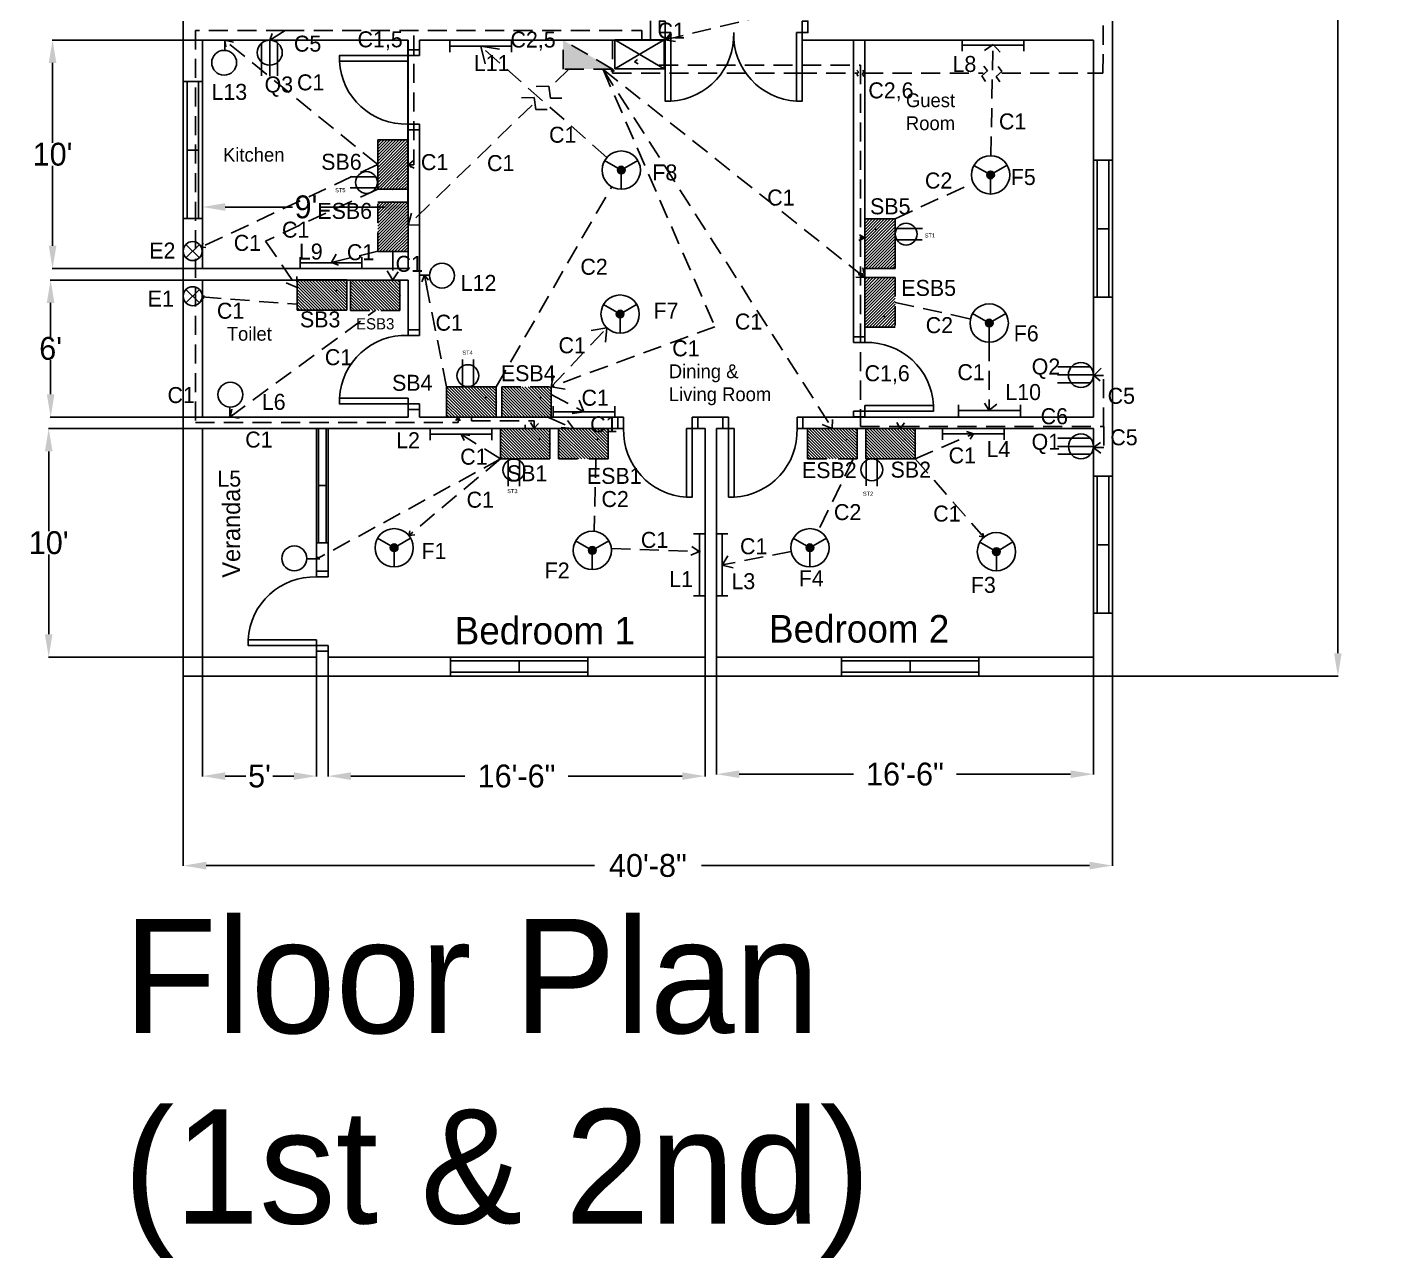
# Model space of a CAD drawing. Header units: inches. Extents: x -1679 to 1221, y -701 to 435.
# Drawn here: x -454 to 257, y -700 to -54 of the extents above; entities that cross this region are included whole.
import ezdxf

# ---------------------------------------------------------------- set-up
doc = ezdxf.new("R2010")
doc.units = ezdxf.units.IN
doc.header["$LTSCALE"] = 40
doc.header["$MEASUREMENT"] = 0
doc.linetypes.add('HIDDEN', pattern=[0.375, 0.25, -0.125])
for name, color, linetype in [('Conduit', 160, 'HIDDEN'), ('Dimensions', 82, 'Continuous'), ('Doors', 188, 'Continuous'), ('Emergency conduit', 240, 'HIDDEN'), ('Emergency fixture', 230, 'HIDDEN'), ('Fiting and Fixtures', 17, 'Continuous'), ('Fitings and Fixture Texts', 19, 'Continuous'), ('Hidden', 7, 'HIDDEN'), ('Room Names', 200, 'Continuous'), ('Windows', 112, 'Continuous')]:
    doc.layers.add(name, color=color, linetype=linetype)
doc.dimstyles.get("Standard").update_dxf_attribs({"dimtxt": 12, "dimasz": 12, "dimexe": 0.18, "dimexo": 0.0625, "dimgap": 0.09, "dimtad": 0, "dimtih": 1, "dimtoh": 1, "dimzin": 0, "dimdsep": 46, "dimlunit": 4, "dimtxsty": 'Standard', "dimcen": 0.09, "dimadec": 0, "dimazin": 0, "dimtfac": 1, "dimtofl": 0, "dimtmove": 0, "dimatfit": 3, "dimfxl": 1, "dimtolj": 1, "dimtzin": 0, "dimarcsym": 0})

# ---------------------------------------------------------------- blocks, each defined once
blk = doc.blocks.new('SMALL WINDOW')
at = {"layer": 'Windows'}
for p, q in [((60, 6), (0, 6)), ((0, 6), (0, 0)), ((60, 5), (0, 5)), ((0, 1), (60, 1)), ((0, 0), (60, 0)), ((30, 1), (30, 5)), ((60, 0), (60, 6))]:
    blk.add_line(p, q, dxfattribs=at)
blk = doc.blocks.new('BIG WINDOW')
at = {"layer": 'Windows'}
for p, q in [((72, 10), (0, 10)), ((0, 10), (0, 0)), ((72, 8), (0, 8)), ((36, 2), (36, 8)), ((72, 0), (72, 10)), ((0, 2), (72, 2)), ((0, 0), (72, 0))]:
    blk.add_line(p, q, dxfattribs=at)
blk = doc.blocks.new('DOOR')
at = {"layer": 'Doors'}
for points in [[(36, 6), (39, 6), (39, 42), (36, 42)], [(3, 0), (0, 0), (0, 6), (3, 6)], [(39, 0), (42, 0), (42, 6), (39, 6)]]:
    blk.add_lwpolyline(points, close=True, dxfattribs=at)
blk.add_arc((37.88, 7.15), 34.9, 93.08959, 181.88331, dxfattribs=at)
blk = doc.blocks.new('DOUBLE DOOR')
at = {"layer": 'Doors'}
for points in [[(6, 6), (3, 6), (3, 42), (6, 42)], [(72, 6), (75, 6), (75, 42), (72, 42)], [(3, 0), (0, 0), (0, 6), (3, 6)], [(75, 0), (78, 0), (78, 6), (75, 6)]]:
    blk.add_lwpolyline(points, close=True, dxfattribs=at)
for centre, start, end in [((4.24, 7.26), 357.92609, 87.09982), ((73.76, 7.26), 92.90018, 182.07391)]:
    blk.add_arc(centre, 34.79, start, end, dxfattribs=at)
blk = doc.blocks.new('*D12')
at = {"layer": 'Defpoints', "color": 0, "transparency": 16777216}
for p in [(-362.2, -384.59), (-302.2, -384.59), (-302.2, -447.15)]:
    blk.add_point(p, dxfattribs=at)
at = {"layer": 'Dimensions', "color": 0, "lineweight": -2, "transparency": 16777216}
for p, q in [((-362.2, -384.66), (-362.2, -447.33)), ((-302.2, -384.66), (-302.2, -447.33)), ((-350.2, -447.15), (-339.29, -447.15)), ((-314.2, -447.15), (-325.11, -447.15))]:
    blk.add_line(p, q, dxfattribs=at)
at = {"layer": 'Dimensions', "color": 0, "transparency": 16777216}
for points in [[(-350.2, -445.15), (-350.2, -449.15), (-362.2, -447.15)], [(-314.2, -445.15), (-314.2, -449.15), (-302.2, -447.15)]]:
    blk.add_solid(points, dxfattribs=at)
at = {"layer": 'Dimensions', "color": 0, "transparency": 16777216, "insert": (-332.2, -447.15), "char_height": 12, "attachment_point": 5}
blk.add_mtext("\\A1;5'", dxfattribs=at)
blk = doc.blocks.new('*D13')
at = {"layer": 'Defpoints', "color": 0, "transparency": 16777216}
for p in [(-296.2, -384.59), (-98.2, -384.59), (-98.2, -447.15)]:
    blk.add_point(p, dxfattribs=at)
at = {"layer": 'Dimensions', "color": 0, "lineweight": -2, "transparency": 16777216}
for p, q in [((-296.2, -384.66), (-296.2, -447.33)), ((-98.2, -384.66), (-98.2, -447.33)), ((-284.2, -447.15), (-224.29, -447.15)), ((-110.2, -447.15), (-170.11, -447.15))]:
    blk.add_line(p, q, dxfattribs=at)
at = {"layer": 'Dimensions', "color": 0, "transparency": 16777216}
for points in [[(-284.2, -445.15), (-284.2, -449.15), (-296.2, -447.15)], [(-110.2, -445.15), (-110.2, -449.15), (-98.2, -447.15)]]:
    blk.add_solid(points, dxfattribs=at)
at = {"layer": 'Dimensions', "color": 0, "transparency": 16777216, "insert": (-197.2, -447.15), "char_height": 12, "attachment_point": 5}
blk.add_mtext('\\A1;16\'-6"', dxfattribs=at)
blk = doc.blocks.new('*D14')
at = {"layer": 'Defpoints', "color": 0, "transparency": 16777216}
for p in [(-92.2, -384.59), (105.8, -384.59), (105.8, -446.14)]:
    blk.add_point(p, dxfattribs=at)
at = {"layer": 'Dimensions', "color": 0, "lineweight": -2, "transparency": 16777216}
for p, q in [((-92.2, -384.66), (-92.2, -446.32)), ((105.8, -384.66), (105.8, -446.32)), ((-80.2, -446.14), (-20.29, -446.14)), ((93.8, -446.14), (33.89, -446.14))]:
    blk.add_line(p, q, dxfattribs=at)
at = {"layer": 'Dimensions', "color": 0, "transparency": 16777216}
for points in [[(-80.2, -444.14), (-80.2, -448.14), (-92.2, -446.14)], [(93.8, -444.14), (93.8, -448.14), (105.8, -446.14)]]:
    blk.add_solid(points, dxfattribs=at)
at = {"layer": 'Dimensions', "color": 0, "transparency": 16777216, "insert": (6.8, -446.14), "char_height": 12, "attachment_point": 5}
blk.add_mtext('\\A1;16\'-6"', dxfattribs=at)
blk = doc.blocks.new('*D15')
at = {"layer": 'Defpoints', "color": 0, "transparency": 16777216}
for p in [(-442.9, -264.59), (-362.2, -264.59), (-362.2, -384.66)]:
    blk.add_point(p, dxfattribs=at)
at = {"layer": 'Dimensions', "color": 0, "lineweight": -2, "transparency": 16777216}
for p, q in [((-362.26, -264.59), (-443.08, -264.59)), ((-442.9, -276.59), (-442.9, -318.53)), ((-442.9, -372.66), (-442.9, -330.71)), ((-362.26, -384.66), (-443.08, -384.66))]:
    blk.add_line(p, q, dxfattribs=at)
at = {"layer": 'Dimensions', "color": 0, "transparency": 16777216}
for points in [[(-444.9, -276.59), (-440.9, -276.59), (-442.9, -264.59)], [(-444.9, -372.66), (-440.9, -372.66), (-442.9, -384.66)]]:
    blk.add_solid(points, dxfattribs=at)
at = {"layer": 'Dimensions', "color": 0, "transparency": 16777216, "insert": (-442.9, -324.62), "char_height": 12, "attachment_point": 5}
blk.add_mtext("\\A1;10'", dxfattribs=at)
blk = doc.blocks.new('*D16')
at = {"layer": 'Defpoints', "color": 0, "transparency": 16777216}
for p in [(-441.89, -186.59), (-362.2, -186.59), (-362.2, -258.59)]:
    blk.add_point(p, dxfattribs=at)
at = {"layer": 'Dimensions', "color": 0, "lineweight": -2, "transparency": 16777216}
for p, q in [((-362.26, -186.59), (-442.07, -186.59)), ((-441.89, -198.59), (-441.89, -216.5)), ((-441.89, -246.59), (-441.89, -228.68)), ((-362.26, -258.59), (-442.07, -258.59))]:
    blk.add_line(p, q, dxfattribs=at)
at = {"layer": 'Dimensions', "color": 0, "transparency": 16777216}
for points in [[(-443.89, -198.59), (-439.89, -198.59), (-441.89, -186.59)], [(-443.89, -246.59), (-439.89, -246.59), (-441.89, -258.59)]]:
    blk.add_solid(points, dxfattribs=at)
at = {"layer": 'Dimensions', "color": 0, "transparency": 16777216, "insert": (-441.89, -222.59), "char_height": 12, "attachment_point": 5}
blk.add_mtext("\\A1;6'", dxfattribs=at)
blk = doc.blocks.new('*D17')
at = {"layer": 'Defpoints', "color": 0, "transparency": 16777216}
for p in [(-440.88, -60.59), (-362.2, -60.59), (-362.2, -180.59)]:
    blk.add_point(p, dxfattribs=at)
at = {"layer": 'Dimensions', "color": 0, "lineweight": -2, "transparency": 16777216}
for p, q in [((-362.26, -60.59), (-441.06, -60.59)), ((-440.88, -72.59), (-440.88, -114.5)), ((-440.88, -168.59), (-440.88, -126.68)), ((-362.26, -180.59), (-441.06, -180.59))]:
    blk.add_line(p, q, dxfattribs=at)
at = {"layer": 'Dimensions', "color": 0, "transparency": 16777216}
for points in [[(-442.88, -72.59), (-438.88, -72.59), (-440.88, -60.59)], [(-442.88, -168.59), (-438.88, -168.59), (-440.88, -180.59)]]:
    blk.add_solid(points, dxfattribs=at)
at = {"layer": 'Dimensions', "color": 0, "transparency": 16777216, "insert": (-440.88, -120.59), "char_height": 12, "attachment_point": 5}
blk.add_mtext("\\A1;10'", dxfattribs=at)
blk = doc.blocks.new('*D18')
at = {"layer": 'Defpoints', "color": 0, "transparency": 16777216}
for p in [(-362.2, -60.59), (-254.2, -60.59), (-254.2, -148.25)]:
    blk.add_point(p, dxfattribs=at)
at = {"layer": 'Dimensions', "color": 0, "lineweight": -2, "transparency": 16777216}
for p, q in [((-362.2, -60.66), (-362.2, -148.43)), ((-254.2, -60.66), (-254.2, -148.43)), ((-350.2, -148.25), (-314.86, -148.25)), ((-266.2, -148.25), (-300.68, -148.25))]:
    blk.add_line(p, q, dxfattribs=at)
at = {"layer": 'Dimensions', "color": 0, "transparency": 16777216}
for points in [[(-350.2, -146.25), (-350.2, -150.25), (-362.2, -148.25)], [(-266.2, -146.25), (-266.2, -150.25), (-254.2, -148.25)]]:
    blk.add_solid(points, dxfattribs=at)
at = {"layer": 'Dimensions', "color": 0, "transparency": 16777216, "insert": (-307.77, -148.25), "char_height": 12, "attachment_point": 5}
blk.add_mtext("\\A1;9'", dxfattribs=at)
blk = doc.blocks.new('*D52')
at = {"layer": 'Defpoints', "color": 0, "transparency": 16777216}
for p in [(-372.2, -394.59), (115.8, -394.59), (115.8, -494.15)]:
    blk.add_point(p, dxfattribs=at)
at = {"layer": 'Dimensions', "color": 0, "lineweight": -2, "transparency": 16777216}
for p, q in [((-372.2, -394.66), (-372.2, -494.33)), ((115.8, -394.66), (115.8, -494.33)), ((-360.2, -494.15), (-156.29, -494.15)), ((103.8, -494.15), (-100.11, -494.15))]:
    blk.add_line(p, q, dxfattribs=at)
at = {"layer": 'Dimensions', "color": 0, "transparency": 16777216}
for points in [[(-360.2, -492.15), (-360.2, -496.15), (-372.2, -494.15)], [(103.8, -492.15), (103.8, -496.15), (115.8, -494.15)]]:
    blk.add_solid(points, dxfattribs=at)
at = {"layer": 'Dimensions', "color": 0, "transparency": 16777216, "insert": (-128.2, -494.15), "char_height": 12, "attachment_point": 5}
blk.add_mtext('\\A1;40\'-8"', dxfattribs=at)
blk = doc.blocks.new('*D53')
at = {"layer": 'Defpoints', "color": 0, "transparency": 16777216}
for p in [(115.8, 374.41), (115.8, -394.66), (234.16, -394.66)]:
    blk.add_point(p, dxfattribs=at)
at = {"layer": 'Dimensions', "color": 0, "lineweight": -2, "transparency": 16777216}
for p, q in [((115.86, 374.41), (234.34, 374.41)), ((234.16, 362.41), (234.16, -4.03)), ((234.16, -382.66), (234.16, -16.21)), ((115.86, -394.66), (234.34, -394.66))]:
    blk.add_line(p, q, dxfattribs=at)
at = {"layer": 'Dimensions', "color": 0, "transparency": 16777216}
for points in [[(232.16, 362.41), (236.16, 362.41), (234.16, 374.41)], [(232.16, -382.66), (236.16, -382.66), (234.16, -394.66)]]:
    blk.add_solid(points, dxfattribs=at)
at = {"layer": 'Dimensions', "color": 0, "transparency": 16777216, "insert": (234.16, -10.12), "char_height": 12, "attachment_point": 5}
blk.add_mtext('\\A1;64\'-1"', dxfattribs=at)
blk = doc.blocks.new('Tube Light')
for p, q in [((0, -2.96), (0, 3.14)), ((0, 0), (32.49, 0)), ((32.49, -2.96), (32.49, 3.14))]:
    blk.add_line(p, q)
blk = doc.blocks.new('Wall bracket light at lintel level')
blk.add_line((-5.42, -0.01), (0, -0.01))
blk.add_circle((6.48, 0.27), 6.54)
blk = doc.blocks.new('A$C12DB153C')
for p, q in [((8.54, 8.54), (1.46, 1.47)), ((1.46, 8.54), (8.54, 1.47))]:
    blk.add_line(p, q)
blk.add_circle((5, 5), 5)
blk = doc.blocks.new('SDB')
h = blk.add_hatch()
h.set_pattern_fill('ANSI31', color=256, scale=9, style=0)
h.set_pattern_definition([(45, (175.4593, -47.7805), (-0.795495, 0.795495), [])])
h.paths.add_polyline_path([(0, 0), (26, 0), (26, 8.01), (26, 15.93), (13, 15.93), (0, 15.93), (0, 7.93)])
for p, q in [((0, 7.93), (0, 15.93)), ((0, 15.93), (13, 15.93)), ((26, 15.93), (13, 15.93)), ((26, 8.01), (26, 15.93)), ((0, 0), (0, 7.93)), ((26, 8.01), (26, 0)), ((0, 0), (26, 0))]:
    blk.add_line(p, q)
for p in [(26, 8.01), (26, 8.01), (26, 8.01), (20.48, 5.69)]:
    blk.add_point(p)
blk = doc.blocks.new('A$C0124305E')
for p, q in [((13.53, 8.65), (0, 8.65)), ((13.44, 2.72), (0.09, 2.72))]:
    blk.add_line(p, q)
blk.add_circle((8.56, 5.75), 5.75)
blk = doc.blocks.new('3 Pin 5A Socket')
for p, q in [((-10.06, 8.47), (6.98, 8.47)), ((-11.69, 4.13), (4.67, 4.13)), ((4.67, 4.13), (7.23, 4.13)), ((-10.23, 0), (7.11, 0))]:
    blk.add_line(p, q)
blk.add_circle((-5.12, 4.13), 6.58)
at = {"layer": 'Hidden'}
blk.add_line((-10.53, -2.05), (-10.53, -2.05), dxfattribs=at)
blk = doc.blocks.new('Ceiling Fan')
h = blk.add_hatch(color=7)
edge = h.paths.add_edge_path()
edge.add_arc((15.7, 8.9), 3.6, 0, 360)
for p, q in [((15.7, 12.5), (15.7, 26.9)), ((12.5, 7.1), (0, 0)), ((18.8, 7.1), (31.2, -0.2))]:
    blk.add_line(p, q)
for radius in [18, 3.6]:
    blk.add_circle((15.7, 8.9), radius)
blk = doc.blocks.new('DB')
for p, q in [((0, 7), (12, 7)), ((0, 0), (0, 7)), ((0, 7), (12, 0)), ((12, 7), (0, 0)), ((12, 7), (12, 0)), ((12, 0), (0, 0))]:
    blk.add_line(p, q)
blk = doc.blocks.new('ESDB')
h = blk.add_hatch(color=256)
h.set_gradient(one_color=1, tint=1, name='INVCURVED')
h.paths.add_polyline_path([(25.88, -0.09), (25.88, 15.06), (-0.09, -0.09)])
for p, q in [((25.88, 15.06), (-0.09, 15.06)), ((-0.09, 15.06), (-0.09, -0.09)), ((-0.09, -0.09), (25.88, 15.06)), ((25.88, -0.09), (25.88, 15.06)), ((-0.09, -0.09), (25.88, -0.09))]:
    blk.add_line(p, q)

msp = doc.modelspace()

# ---------------------------------------------------------------- linework, layer by layer
for p, q in [((-372.198, -384.593), (-372.198, -50.593)), ((115.802, -384.593), (115.802, -50.593)), ((-362.198, -60.593), (-254.198, -60.593)), ((-362.198, -180.593), (-362.198, -60.593)), ((-254.198, -180.593), (-254.198, -60.593)), ((-248.198, -60.593), (-119.139, -60.593)), ((-248.198, -68.672), (-248.198, -60.593)), ((-47.133, -60.593), (105.802, -60.593)), ((-20.198, -216.418), (-20.198, -60.593)), ((-14.198, -216.418), (-14.198, -60.593)), ((105.802, -258.593), (105.802, -60.593)), ((-248.198, -215.671), (-248.198, -104.672)), ((-362.198, -180.593), (-254.198, -180.593)), ((-362.198, -186.593), (-254.198, -186.593)), ((-362.198, -258.593), (-362.198, -186.593)), ((-254.198, -215.671), (-254.198, -186.593)), ((-254.198, -258.593), (-254.198, -248.675)), ((-248.198, -258.593), (-248.198, -251.671)), ((-362.198, -258.593), (-254.198, -258.593)), ((-248.198, -258.593), (-140.941, -258.593)), ((-104.941, -258.593), (-98.198, -258.593)), ((-92.198, -258.593), (-98.198, -258.593)), ((-92.198, -258.593), (-85.836, -258.593)), ((-49.836, -258.593), (105.802, -258.593)), ((-362.198, -264.593), (-302.198, -264.593)), ((-362.198, -384.593), (-362.198, -264.593)), ((-302.198, -342.536), (-302.198, -264.593)), ((-296.198, -264.593), (-140.941, -264.593)), ((-296.198, -342.536), (-296.198, -264.593)), ((-107.938, -264.593), (-98.198, -264.593)), ((-98.198, -384.593), (-98.198, -264.593)), ((-92.198, -384.593), (-92.198, -264.593)), ((-92.198, -264.593), (-82.839, -264.593)), ((-49.836, -264.593), (105.802, -264.593)), ((105.802, -384.593), (105.802, -264.593)), ((-302.198, -384.593), (-302.198, -375.54)), ((-296.198, -384.593), (-296.198, -378.536)), ((-372.198, -384.593), (-372.198, -394.593)), ((-362.198, -384.593), (-302.198, -384.593)), ((-296.198, -384.593), (-98.198, -384.593)), ((-92.198, -384.593), (105.802, -384.593)), ((115.802, -394.593), (115.802, -384.593)), ((-372.198, -394.593), (105.802, -394.593)), ((105.802, -394.593), (115.802, -394.593))]:
    msp.add_line(p, q)
at = {"layer": 'Conduit'}
for p, q in [((-119.379, -60.5), (106.267, -5.985)), ((-318.736, -55.587), (-365.851, -55.46)), ((-365.851, -55.46), (-365.851, -261.423)), ((-326.795, -60.601), (-318.736, -55.587)), ((-318.736, -55.587), (-151.77, -55.587)), ((-151.77, -55.587), (-131.309, -55.587)), ((-131.309, -55.587), (-131.309, -60.535)), ((-126.819, -50.522), (-126.819, -60.604)), ((-270.096, -125.955), (-350.488, -60.604)), ((-350.468, -60.575), (-349.894, -64.167)), ((-350.468, -60.575), (-345.777, -61.668)), ((-326.785, -60.594), (-325.619, -57.055)), ((-326.785, -60.594), (-322.449, -61.013)), ((-251.072, -58.113), (-251.072, -126.024)), ((-149.749, -122.209), (-216.023, -63.787)), ((-216.023, -63.787), (-204.393, -65.547)), ((-216.023, -63.787), (-213.616, -73.101)), ((-119.188, -60.445), (-116.388, -57.131)), ((-119.14, -60.437), (-113.658, -61.239)), ((53.066, -62.947), (48.514, -65.978)), ((51.937, -121.293), (53.021, -63.292)), ((56.751, -66.844), (53.066, -62.947)), ((-135.234, -72.042), (-133.654, -70.794)), ((-135.234, -72.019), (-133.301, -73.102)), ((-122.223, -73.799), (-16.504, -73.799)), ((-16.504, -73.799), (-16.504, -164.442)), ((-270.096, -125.955), (-362.763, -169.282)), ((-254.243, -126.093), (-250.889, -127.908)), ((-251.072, -126.024), (-254.217, -126.024)), ((-254.173, -126.023), (-251.238, -123.789)), ((-252.967, -127.272), (-252.797, -127.442)), ((-270.096, -138.955), (-329.013, -166.193)), ((-207.815, -242.647), (-147.228, -137.576)), ((1.606, -154.526), (42.617, -135.572)), ((1.606, -154.526), (1.606, -154.526)), ((-14.311, -164.429), (-17.091, -162.809)), ((-362.763, -169.282), (-361.717, -167.324)), ((-362.763, -169.282), (-360.376, -169.471)), ((-329.013, -166.193), (-312.343, -190.451)), ((-14.288, -164.435), (-17.343, -165.835)), ((-16.504, -164.442), (-14.276, -164.442)), ((-16.504, -164.442), (-16.504, -263.444)), ((-312.343, -190.451), (-312.575, -184.823)), ((-245.546, -183.998), (-246.873, -187.617)), ((-233.891, -242.649), (-245.546, -183.998)), ((-245.546, -183.998), (-244.322, -190.157)), ((-245.546, -183.998), (-243.378, -186.712)), ((-312.343, -190.451), (-318.131, -188.036)), ((-243.378, -186.712), (-243.378, -186.712)), ((-362.301, -195.48), (-361.018, -194.885)), ((-362.301, -195.48), (-312.416, -199.361)), ((-362.301, -195.48), (-361.26, -196.068)), ((105.966, -236.716), (109.891, -232.937)), ((111.152, -236.716), (105.966, -236.716)), ((105.966, -236.716), (109.33, -239.516)), ((111.152, -263.595), (111.152, -236.716)), ((-365.851, -261.423), (-227.842, -261.423)), ((-227.835, -258.55), (-229.06, -260.343)), ((-227.852, -258.55), (-226.869, -260.498)), ((-227.842, -261.423), (-227.842, -258.602)), ((-220.891, -258.576), (-220.891, -260.569)), ((-220.891, -260.569), (-188.015, -260.569)), ((-192.634, -264.624), (-192.634, -262.641)), ((-188.002, -264.561), (-189.815, -261.505)), ((-188.04, -264.561), (-185.623, -261.883)), ((-188.015, -260.569), (-188.015, -264.599)), ((4.375, -264.513), (2.482, -261.454)), ((4.375, -264.513), (6.526, -261.516)), ((-205.634, -280.555), (-226.377, -267.536)), ((-226.359, -267.533), (-221.773, -268.227)), ((-226.317, -267.533), (-224.781, -270.811)), ((-16.501, -263.465), (4.375, -263.465)), ((4.375, -263.465), (4.375, -264.621)), ((4.375, -263.465), (111.212, -263.465)), ((12.236, -280.44), (42.741, -267.326)), ((42.741, -267.326), (39.119, -266.164)), ((42.741, -267.326), (41.078, -270.094)), ((42.741, -267.326), (42.741, -267.326)), ((111.212, -263.465), (111.212, -274.688)), ((111.217, -274.567), (105.659, -274.567)), ((105.659, -274.567), (109.689, -277.551)), ((105.798, -274.567), (109.48, -271.999)), ((-205.63, -280.59), (-302.016, -333.098)), ((-205.63, -280.59), (-253.841, -320.756)), ((12.236, -280.44), (48.218, -321.677)), ((-253.841, -320.787), (-253.175, -318.248)), ((48.218, -321.677), (47.765, -319.47)), ((-253.78, -320.756), (-250.664, -320.484)), ((-245.399, -324.635), (-245.399, -324.635)), ((48.218, -321.677), (45.751, -321.16)), ((-302.016, -333.098), (-301.666, -331.776)), ((-302.016, -333.098), (-300.442, -333.098))]:
    msp.add_line(p, q, dxfattribs=at)
at = {"layer": 'Emergency conduit'}
for p, q in [((110.795, -77.997), (111.018, -10.445)), ((-169.468, -75.696), (-178.802, -84.753)), ((-151.745, -75.939), (-17.183, -183)), ((-151.745, -75.939), (-31.349, -264.516)), ((-151.745, -75.939), (-92.989, -211.138)), ((-146.794, -75.79), (-147.428, -77.102)), ((-146.819, -75.765), (-145.887, -77.123)), ((-146.794, -75.79), (-146.794, -77.998)), ((-146.794, -77.998), (-49.493, -77.997)), ((-49.493, -77.997), (-18.376, -77.997)), ((-18.504, -78.56), (-17.551, -77.197)), ((-17.551, -77.197), (-18.387, -76.347)), ((-15.452, -78.648), (-14.733, -77.124)), ((-14.733, -77.124), (-15.379, -76.347)), ((-14.65, -77.997), (47.808, -77.997)), ((47.104, -79.418), (50.135, -76.782)), ((50.135, -76.782), (48.18, -74.243)), ((54.632, -79.711), (57.663, -77.075)), ((57.663, -77.075), (55.708, -74.536)), ((57.603, -77.997), (110.795, -77.997)), ((-180.247, -84.785), (-186.813, -84.931)), ((-179.372, -91.052), (-180.247, -84.785)), ((-17.8, -79.543), (-18.504, -78.56)), ((-14.586, -79.674), (-15.452, -78.648)), ((49.125, -82.283), (47.104, -79.418)), ((56.653, -82.576), (54.632, -79.711)), ((-187.963, -90.8), (-194.529, -90.946)), ((-187.087, -97.067), (-187.963, -90.8)), ((-173.389, -91.052), (-179.372, -91.052)), ((-189.038, -94.685), (-254.14, -157.857)), ((-181.105, -97.067), (-187.087, -97.067)), ((-252.404, -151.55), (-254.073, -157.743)), ((-254.14, -157.857), (-248.349, -157.562)), ((-270.049, -171.518), (-294.401, -177.337)), ((-294.401, -177.337), (-291.954, -173.031)), ((-294.315, -177.442), (-290.719, -178.858)), ((-262.178, -171.622), (-262.178, -186.605)), ((-262.178, -186.605), (-265.128, -181.714)), ((-262.174, -186.572), (-259.319, -182.269)), ((-17.248, -184.244), (-17.407, -183.254)), ((-17.407, -183.254), (-16.575, -183.267)), ((-16.575, -183.267), (-16.746, -182.24)), ((-16.196, -184.965), (-16.355, -183.975)), ((-16.355, -183.975), (-15.523, -183.988)), ((-15.719, -184.165), (-14.252, -185.332)), ((-15.523, -183.988), (-15.694, -182.961)), ((-14.201, -185.273), (-15.354, -180.127)), ((-14.197, -185.332), (-19.045, -185.043)), ((1.679, -198.332), (41.206, -207.04)), ((-347.722, -258.593), (-271.433, -202.55)), ((-92.989, -211.138), (-178.952, -242.667)), ((-178.952, -242.667), (-149.725, -211.792)), ((-149.725, -211.792), (-158.039, -213.073)), ((-149.725, -211.792), (-150.438, -219.241)), ((51.03, -219.265), (51.03, -255.098)), ((-178.952, -242.667), (-177.795, -236.683)), ((-178.952, -242.667), (-171.642, -243.903)), ((-178.952, -246.669), (-161.799, -255.783)), ((-347.679, -258.573), (-346.657, -254.338)), ((-161.799, -255.783), (-168.01, -256.707)), ((-161.799, -255.783), (-164.335, -249.673)), ((50.969, -255.057), (48.58, -251.238)), ((50.969, -254.997), (55.031, -251.715)), ((-347.628, -258.522), (-342.826, -259.237)), ((-180.832, -258.552), (-167.26, -264.584)), ((-167.26, -264.584), (-170.488, -260.404)), ((-31.349, -264.516), (-36.684, -262.559)), ((-31.349, -264.516), (-31.256, -259.766)), ((-167.439, -264.584), (-173.777, -264.107)), ((-161.152, -264.248), (-160.964, -264.999)), ((-155.495, -280.468), (-156.372, -318.655)), ((-20.335, -280.552), (-38.711, -318.179)), ((-101.23, -329.097), (-105.046, -326.474)), ((-147.392, -327.668), (-100.636, -329.169)), ((-101.082, -329.147), (-105.591, -331.028)), ((-89.247, -336.386), (-86.285, -331.482)), ((-52.999, -329.148), (-89.161, -336.216)), ((-89.163, -336.386), (-83.492, -337.738))]:
    msp.add_line(p, q, dxfattribs=at)

# ---------------------------------------------------------------- block references
at = {"layer": 'Doors', "xscale": -1}
for name, p, rotation in [('DOUBLE DOOR', (-122.136, -50.593), 180), ('DOOR', (-248.198, -212.671), 90), ('DOOR', (-143.941, -258.593), 180), ('DOOR', (-296.198, -339.536), 90)]:
    msp.add_blockref(name, p, dxfattribs=dict(at, rotation=rotation))
at = {"layer": 'Doors'}
for p, rotation in [((-248.198, -107.672), 90), ((-20.199, -216.418), 270), ((-46.836, -258.593), 180)]:
    msp.add_blockref('DOOR', p, dxfattribs=dict(at, rotation=rotation))
at = {"layer": 'Emergency fixture', "xscale": -1}
for name, p, rotation in [('ESDB', (-146.91, -75.674), 6.288593877634696e-05), ('SDB', (-270.108, -171.622), 270.0000628859387), ('SDB', (-284.433, -186.623), 180.0000628859388), ('SDB', (1.679, -185.332), 90.00006288593877), ('SDB', (-204.952, -242.667), 180.0000628859388), ('SDB', (-175.154, -264.64), 180.0000628859388), ('SDB', (-44.349, -264.516), 180.0000628859388)]:
    msp.add_blockref(name, p, dxfattribs=dict(at, rotation=rotation))
at = {"layer": 'Fiting and Fixtures', "xscale": -1}
for name, p, rotation in [('Wall bracket light at lintel level', (-350.492, -66.024), 90.02429615756287), ('3 Pin 5A Socket', (-322.663, -72.293), 90.00006288593877), ('Tube Light', (-232.266, -63.787), 180.0000628859388), ('Tube Light', (36.777, -63.292), 180.0000628859388), ('SDB', (-254.17, -112.955), 90.00006288593877), ('A$C0124305E', (-284.556, -129.593), 180.0000628859388), ('SDB', (-14.321, -180.526), 270.0000628859387), ('A$C0124305E', (15.963, -168.234), 6.288593877634696e-05), ('A$C12DB153C', (-372.294, -166.4), 180.0000628859388), ('Tube Light', (-310.872, -177.48), 180.0000628859388), ('Wall bracket light at lintel level', (-242.835, -184.003), 180.0242961575595), ('A$C12DB153C', (-372.287, -190.091), 180.0000628859388), ('SDB', (-312.343, -186.486), 180.0000628859388), ('A$C0124305E', (-216.996, -228.295), 90.00006288593877), ('3 Pin 5A Socket', (94.087, -240.604), 6.288593877634696e-05), ('Wall bracket light at lintel level', (-347.718, -253.287), 270.0242961575595), ('SDB', (-233.891, -242.649), 180.0000628859388), ('Tube Light', (-178.043, -255.783), 180.0000628859388), ('Tube Light', (34.942, -255.098), 180.0000628859388), ('Tube Light', (-242.621, -267.536), 180.0000628859388), ('SDB', (-205.634, -264.624), 180.0000628859388), ('SDB', (-13.764, -264.513), 180.0000628859388), ('Tube Light', (26.498, -267.326), 180.0000628859388), ('3 Pin 5A Socket', (94.128, -278.104), 6.288593877634696e-05), ('A$C0124305E', (-204.367, -294.939), 270.0000628859387), ('A$C0124305E', (-16.36, -294.803), 270.0000628859387), ('Tube Light', (-101.134, -319.931), 90.00006288593877), ('Wall bracket light at lintel level', (-307.436, -333.095), 0.02429615755623615), ('Tube Light', (-89.161, -319.973), 90.00006288593877)]:
    msp.add_blockref(name, p, dxfattribs=dict(at, rotation=rotation))
at = {"layer": 'Fiting and Fixtures'}
for name, p, xscale, yscale, zscale, rotation in [('DB', (-145.631, -75.674), 2.164439392011673, 2.164439392011673, 2.164439392011673, 6.288593876056159e-05), ('Ceiling Fan', (-150.954, -123.901), -0.55889457772588, 0.5588945777258791, 0.5588945777259, 180.0000628859386), ('Ceiling Fan', (42.997, -126.391), -0.55889457772588, 0.5588945777258791, 0.5588945777259, 180.0000628859386), ('Ceiling Fan', (-151.561, -199.525), -0.55889457772588, 0.5588945777258791, 0.5588945777259, 180.0000628859386), ('Ceiling Fan', (42.278, -204.244), -0.55889457772588, 0.5588945777258791, 0.5588945777259, 180.0000628859386), ('Ceiling Fan', (-270.243, -322.258), -0.55889457772588, 0.5588945777258791, 0.5588945777259, 180.0000628859386), ('Ceiling Fan', (-166.162, -323.617), -0.55889457772588, 0.5588945777258791, 0.5588945777259, 180.0000628859386), ('Ceiling Fan', (-51.878, -322.258), -0.55889457772588, 0.5588945777258791, 0.5588945777259, 180.0000628859386), ('Ceiling Fan', (46.08, -324.296), -0.55889457772588, 0.5588945777258791, 0.5588945777259, 180.0000628859386)]:
    msp.add_blockref(name, p, dxfattribs=dict(at, xscale=xscale, yscale=yscale, zscale=zscale, rotation=rotation))
at = {"layer": 'Windows', "xscale": -1}
for name, p, rotation in [('BIG WINDOW', (-362.198, -82.352), 90), ('BIG WINDOW', (115.802, -123.651), 90), ('SMALL WINDOW', (-296.198, -264.593), 90), ('BIG WINDOW', (115.802, -289.593), 90), ('BIG WINDOW', (-231.812, -384.593), 180), ('BIG WINDOW', (-26.468, -384.593), 180)]:
    msp.add_blockref(name, p, dxfattribs=dict(at, rotation=rotation))

# ---------------------------------------------------------------- texts
at = {"insert": (-403.665, -522.127), "char_height": 60, "width": 715.10065, "attachment_point": 1}
msp.add_mtext('Floor Plan\\P(1st & 2nd)', dxfattribs=at)
at = {"layer": 'Fitings and Fixture Texts', "rotation": 0.000063}
for s, insert, char_height, width, attachment_point in [('C1,5', (-280.703, -65.935), 8.4, 18.23158, 7), ('C2,5', (-200.365, -66.057), 8.4, 18.23158, 7), ('C1', (-123.125, -59.927), 8.4, 18.23158, 7), ('C5', (-314.095, -66.768), 8.4, 18.23158, 7), ('L11', (-219.619, -76.877), 8.4, 18.23158, 7), ('L8', (31.777, -77.443), 8.4, 18.23158, 7), ('L13', (-357.414, -92.094), 8.4, 18.23158, 7), ('Q3', (-329.51, -90.397), 8.4, 18.23158, 7), ('C1', (-312.482, -87.1), 8.4, 18.23158, 7), ('C2,6', (-12.429, -92.742), 8.4, 18.23158, 7), ('C1', (56.172, -107.622), 8.4, 18.23158, 7), ('C1', (-180.105, -114.602), 8.4, 18.23158, 7), ('SB6', (-299.777, -128.812), 8.4, 28.94088, 7), ('C1', (-247.422, -128.99), 8.4, 18.23158, 7), ('C1', (-212.698, -129.498), 8.4, 18.23158, 7), ('F8', (-125.867, -134.41), 8.4, 18.23158, 7), ('C2', (17.301, -138.662), 8.4, 18.23158, 7), ('F5', (62.387, -128.281), 8.4, 15.51587, 1), ('ST5', (-292.454, -140.517), 2.1393, 7.37072, 7), ('C1', (-65.533, -147.582), 8.4, 18.23158, 7), ('ESB6', (-301.796, -154.615), 8.4, 28.94088, 7), ('SB5', (-11.522, -152.202), 8.4, 28.94088, 7), ('C1', (-320.368, -164.456), 8.4, 18.23158, 7), ('C1', (-345.714, -171.387), 8.4, 18.23158, 7), ('ST1', (17.196, -164.289), 2.1393, 7.37072, 7), ('E2', (-390.085, -175.322), 8.4, 18.23158, 7), ('L9', (-311.496, -175.952), 8.4, 18.23158, 7), ('C1', (-286.277, -176.296), 8.4, 18.23158, 7), ('C1', (-260.717, -182.415), 8.4, 18.23158, 7), ('C2', (-163.663, -183.948), 8.4, 18.23158, 7), ('L12', (-226.5, -192.308), 8.4, 18.23158, 7), ('ESB5', (4.92, -195.063), 8.4, 28.94088, 7), ('E1', (-390.891, -200.554), 8.4, 18.23158, 7), ('C1', (-354.554, -207.045), 8.4, 18.23158, 7), ('F7', (-125.243, -198.448), 8.4, 18.23158, 1), ('SB3', (-310.947, -211.575), 8.4, 28.94088, 7), ('C1', (-239.719, -213.324), 8.4, 18.23158, 7), ('C1', (-82.511, -212.73), 8.4, 33.0737, 7), ('C2', (17.708, -214.607), 8.4, 18.23158, 7), ('ESB3', (-281.47, -212.62), 5.88, 20.25861, 7), ('F6', (63.944, -218.918), 8.4, 18.23158, 7), ('C1', (-175.142, -225.198), 8.4, 87.86268, 7), ('C1', (-115.424, -226.786), 8.4, 18.23158, 7), ('C1', (-297.866, -231.436), 8.4, 18.23158, 7), ('ST4', (-225.644, -225.828), 2.1393, 7.37072, 7), ('ESB4', (-205.417, -239.888), 8.4, 28.94088, 7), ('C1,6', (-14.398, -241.319), 8.4, 18.23158, 7), ('C1', (34.345, -239.322), 8.4, 18.23158, 7), ('Q2', (73.363, -238.541), 8.4, 18.23158, 7), ('SB4', (-262.574, -244.892), 8.4, 28.94088, 7), ('L10', (59.525, -249.742), 8.4, 18.23158, 7), ('C1', (-380.509, -251.33), 8.4, 18.23158, 7), ('L6', (-330.981, -254.904), 8.4, 18.23158, 7), ('C1', (-163.067, -252.728), 8.4, 87.86268, 7), ('C5', (113.261, -251.726), 8.4, 18.23158, 7), ('C6', (78.065, -262.449), 8.4, 18.23158, 7), ('C1', (-158.528, -266.702), 8.4, 18.23158, 7), ('C1', (-339.687, -274.697), 8.4, 18.23158, 7), ('L2', (-260.427, -274.95), 8.4, 28.94088, 7), ('Q1', (73.308, -278.045), 8.4, 18.23158, 7), ('C5', (114.668, -273.513), 8.4, 18.23158, 7), ('C1', (-226.771, -283.691), 8.4, 18.23158, 7), ('C1', (29.751, -283.036), 8.4, 18.23158, 7), ('L4', (49.592, -279.61), 8.4, 18.23158, 7), ('SB1', (-202.25, -292.437), 8.4, 28.94088, 7), ('ESB2', (-47.278, -290.749), 8.4, 28.94088, 7), ('SB2', (-0.754, -290.515), 8.4, 28.94088, 7), ('L5', (-354.319, -295.232), 8.4, 18.23158, 7), ('ESB1', (-160.233, -293.782), 8.4, 28.94088, 7), ('C1', (-223.44, -306.283), 8.4, 18.23158, 7), ('ST3', (-202.076, -298.561), 2.1393, 7.37072, 7), ('C2', (-152.583, -305.937), 8.4, 18.23158, 7), ('ST2', (-15.286, -299.934), 2.1393, 7.37072, 7), ('C2', (-30.497, -312.811), 8.4, 18.23158, 7), ('C1', (21.66, -313.566), 8.4, 18.23158, 7), ('C1', (-131.892, -327.408), 8.4, 18.23158, 7), ('F1', (-247.11, -333.08), 8.4, 18.23158, 7), ('C1', (-79.815, -330.735), 8.4, 18.23158, 7), ('F2', (-182.427, -343.354), 8.4, 18.23158, 7), ('L1', (-117.004, -347.887), 8.4, 18.23158, 7), ('L3', (-84.336, -349.094), 8.4, 18.23158, 7), ('F4', (-48.948, -347.401), 8.4, 18.23158, 7), ('F3', (41.422, -351.011), 8.4, 29.71718, 7)]:
    msp.add_mtext(s, dxfattribs=dict(at, insert=insert, char_height=char_height, width=width, attachment_point=attachment_point))
at = {"layer": 'Room Names'}
for s, insert, char_height, width, attachment_point in [('Guest \\PRoom', (7.306, -88.562), 7.2385, 1886.97218, 1), ('Kitchen', (-351.352, -117.185), 7.2385, 1886.97218, 1), ('Toilet', (-349.384, -211.224), 7.2385, 1887.77058, 1), ('Dining & \\PLiving Room', (-117.217, -252.394), 7.23849, 1914.78674, 7), ('Bedroom 2', (-64.61, -377.216), 14.477, 3775.54116, 7), ('Bedroom 1', (-229.673, -378.185), 14.477, 3775.54116, 7)]:
    msp.add_mtext(s, dxfattribs=dict(at, insert=insert, char_height=char_height, width=width, attachment_point=attachment_point))
at = {"layer": 'Room Names', "insert": (-351.625, -296.179), "char_height": 9.246, "width": 2411.32804, "attachment_point": 3, "rotation": 90}
msp.add_mtext('Veranda', dxfattribs=at)

# ---------------------------------------------------------------- dimensions: what is measured, and where the dimension line sits
at = {"layer": 'Dimensions'}
for base, p1, p2, angle, picture, middle in [((234.16, -394.655), (115.802, 374.407), (115.802, -394.655), 90, '*D53', (234.16, -10.124)), ((-440.875, -60.593), (-362.198, -180.593), (-362.198, -60.593), 270, '*D17', (-440.875, -120.593)), ((-441.887, -186.593), (-362.198, -258.593), (-362.198, -186.593), 270, '*D16', (-441.887, -222.593)), ((-442.899, -264.593), (-362.198, -384.655), (-362.198, -264.593), 270, '*D15', (-442.899, -324.624))]:
    dim = msp.add_linear_dim(base=base, p1=p1, p2=p2, angle=angle, dimstyle='Standard', dxfattribs=at)
    dim.commit()
    dim.dimension.update_dxf_attribs({"geometry": picture, "text_midpoint": middle})
dim = msp.add_linear_dim(base=(-254.198, -148.249), p1=(-362.198, -60.593), p2=(-254.198, -60.593), dimstyle='Standard', dxfattribs=at)
dim.commit()
dim.dimension.update_dxf_attribs({"geometry": '*D18', "text_midpoint": (-307.767, -148.249), "dimtype": 160})
for base, p1, p2, picture, middle in [((-302.198, -447.149), (-362.198, -384.593), (-302.198, -384.593), '*D12', (-332.198, -447.149)), ((-98.198, -447.149), (-296.198, -384.593), (-98.198, -384.593), '*D13', (-197.198, -447.149)), ((105.802, -446.138), (-92.198, -384.593), (105.802, -384.593), '*D14', (6.802, -446.138)), ((115.802, -494.146), (-372.198, -394.593), (115.802, -394.593), '*D52', (-128.198, -494.146))]:
    dim = msp.add_linear_dim(base=base, p1=p1, p2=p2, dimstyle='Standard', dxfattribs=at)
    dim.commit()
    dim.dimension.update_dxf_attribs({"geometry": picture, "text_midpoint": middle})

doc.saveas('drawing.dxf')
